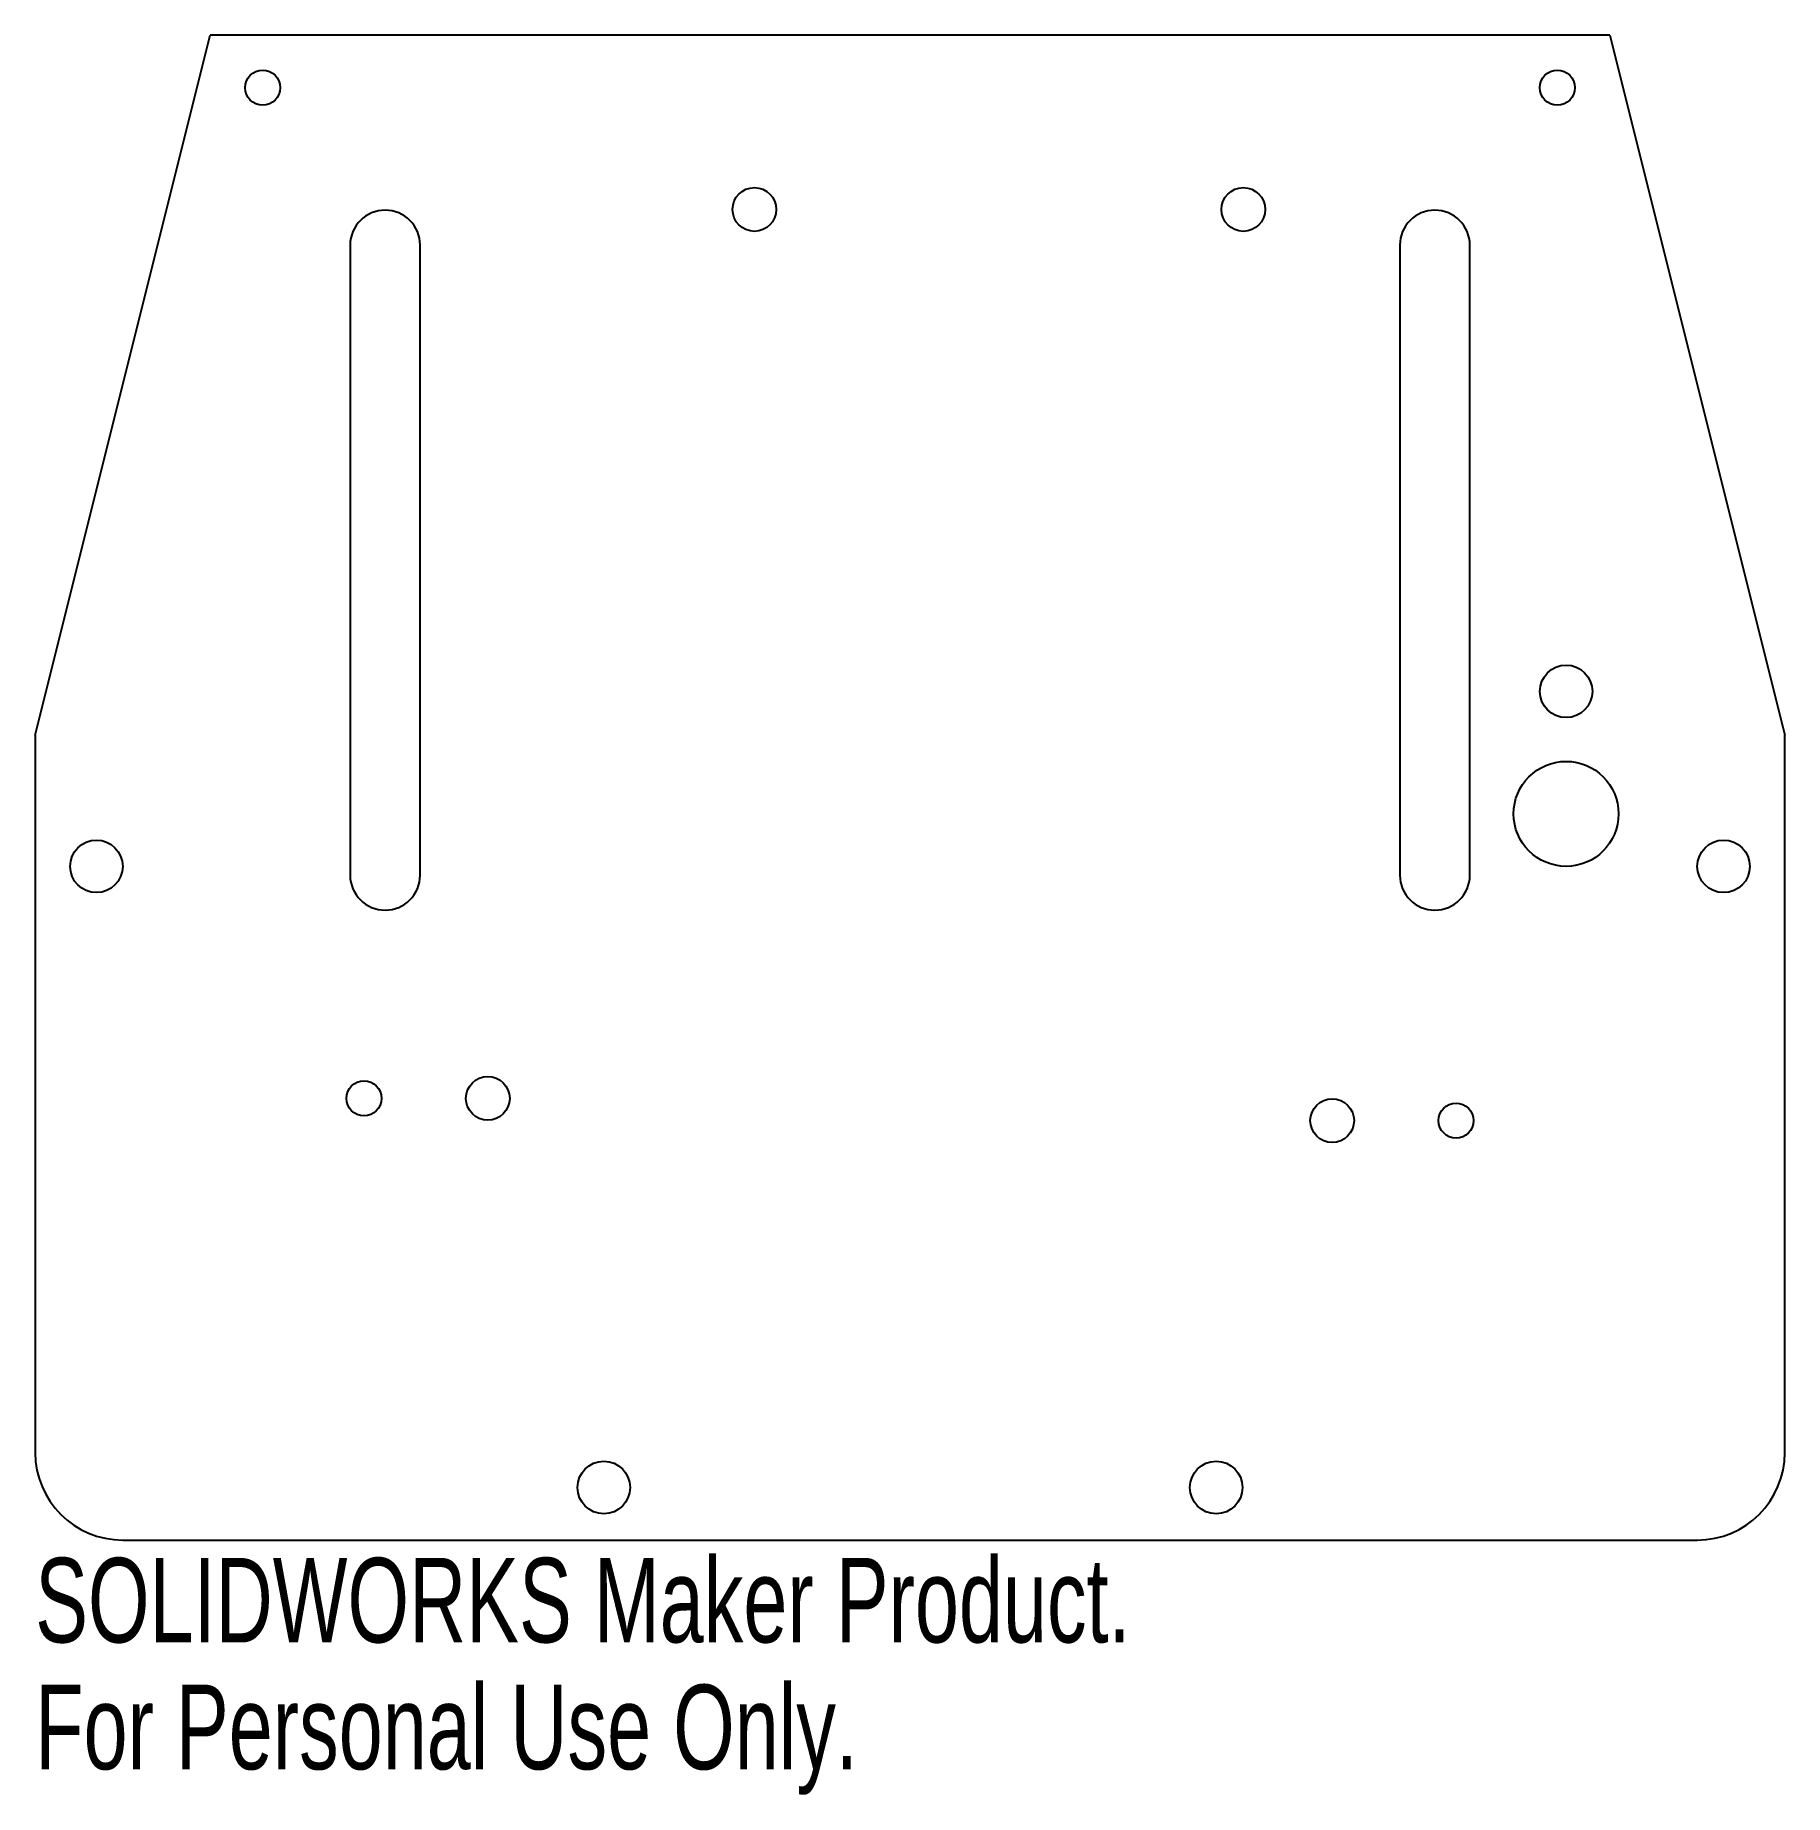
# Model space of a CAD drawing. Header units: centimetres. Extents: x -5 to 5, y -5.8 to 4.3.
import ezdxf

# ---------------------------------------------------------------- set-up
doc = ezdxf.new("R2010")
doc.units = ezdxf.units.CM
doc.styles.add('SLDTEXTSTYLE0', font='TXT', dxfattribs={"width": 0.7})

msp = doc.modelspace()

# ---------------------------------------------------------------- linework, layer by layer
at = {"color": 7, "linetype": 'Continuous', "lineweight": 25}
for p, q in [((-5, 0.3), (-4, 4.3)), ((4, 4.3), (-4, 4.3)), ((4, 4.3), (5, 0.3)), ((-3.2, 3.1), (-3.2, -0.5)), ((-2.8, -0.5), (-2.8, 3.1)), ((2.8, 3.1), (2.8, -0.5)), ((3.2, -0.5), (3.2, 3.1)), ((-5, 0.3), (-5, -3.8)), ((5, -3.8), (5, 0.3)), ((-4.5, -4.3), (4.5, -4.3))]:
    msp.add_line(p, q, dxfattribs=at)
for centre, radius in [((-3.7, 4), 0.1), ((3.7, 4), 0.1), ((-0.889, 3.304), 0.125), ((1.905, 3.304), 0.125), ((3.75, 0.55), 0.15), ((3.75, -0.15), 0.3), ((-4.65, -0.45), 0.15), ((4.65, -0.45), 0.15), ((-3.121, -1.776), 0.1), ((-2.413, -1.776), 0.125), ((2.413, -1.903), 0.125), ((3.121, -1.903), 0.1), ((-1.75, -4), 0.15), ((1.75, -4), 0.15)]:
    msp.add_circle(centre, radius, dxfattribs=at)
for centre, radius, start, end in [((-3, 3.1), 0.2, 0, 180), ((3, 3.1), 0.2, 0, 180), ((-3, -0.5), 0.2, 180, 0), ((3, -0.5), 0.2, 180, 0), ((-4.5, -3.8), 0.5, 180, 270), ((4.5, -3.8), 0.5, 270, 0)]:
    msp.add_arc(centre, radius, start, end, dxfattribs=at)

# ---------------------------------------------------------------- texts
at = {"color": 7, "linetype": 'Continuous', "char_height": 0.48336, "attachment_point": 1, "style": 'SLDTEXTSTYLE0'}
for s, insert in [('SOLIDWORKS Maker Product.', (-5, -4.402)), ('For Personal Use Only.', (-5, -5.127))]:
    msp.add_mtext(s, dxfattribs=dict(at, insert=insert))

doc.saveas('drawing.dxf')
